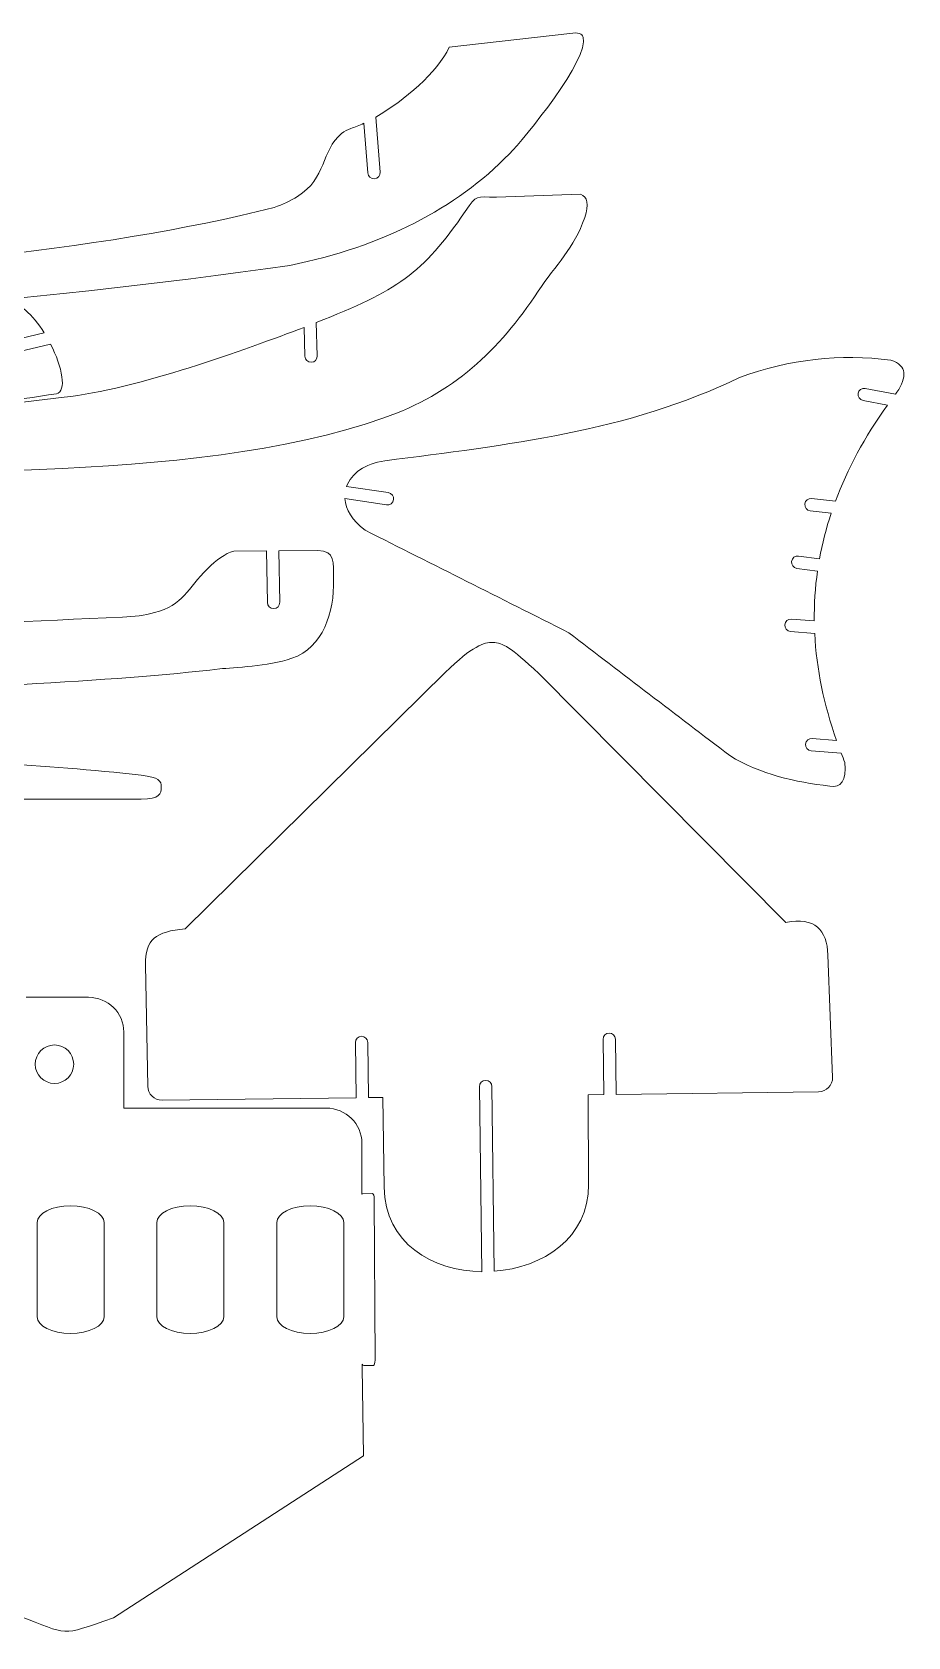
# Model space of a CAD drawing. Header units: inches. Extents: x -12.3 to 12.3, y -25.8 to -13.2.
# Drawn here: x 7 to 12.3, y -25.4 to -15.69 of the extents above; entities that cross this region are included whole.
import ezdxf

# ---------------------------------------------------------------- set-up
doc = ezdxf.new("R2010")
doc.units = ezdxf.units.IN
doc.header["$MEASUREMENT"] = 0
doc.layers.add('Layer 1', color=7, linetype='Continuous')

msp = doc.modelspace()

# ---------------------------------------------------------------- linework, layer by layer
at = {"layer": 'Layer 1', "color": 252, "lineweight": 18}
for points in [[(9.5276, -15.7784), (9.5276, -15.7784), (10.2583, -15.6943), (10.2583, -15.6943)], [(10.3381, -15.7174), (10.3804, -15.846), (9.9807, -16.3331), (9.8921, -16.4238)], [(10.2583, -15.6943), (10.3124, -15.6865), (10.3307, -15.6949), (10.3381, -15.7174)], [(9.0827, -16.2007), (9.2577, -16.1007), (9.4554, -15.9301), (9.5276, -15.7784)], [(9.1095, -16.5336), (9.1095, -16.5336), (9.0827, -16.2007), (9.0827, -16.2007)], [(8.6094, -16.6817), (8.7871, -16.5722), (8.7494, -16.4049), (8.8765, -16.3007)], [(8.8765, -16.3007), (8.893, -16.2872), (8.9116, -16.277), (8.9324, -16.2702)], [(8.9324, -16.2702), (8.9568, -16.2621), (8.9831, -16.2514), (9.0106, -16.2384)], [(9.0106, -16.2384), (9.0106, -16.2384), (9.0349, -16.5396), (9.0349, -16.5396)], [(9.8921, -16.4238), (9.5665, -16.7567), (9.126, -16.9841), (8.5635, -17.0993)], [(9.0349, -16.5396), (9.0366, -16.5602), (9.0547, -16.5758), (9.0752, -16.5741)], [(9.0752, -16.5741), (9.0957, -16.5725), (9.1111, -16.5542), (9.1095, -16.5336)], [(9.0752, -16.5741), (9.0752, -16.5741), (9.0752, -16.5741), (9.0752, -16.5741)], [(8.4684, -16.7482), (8.5194, -16.7298), (8.5668, -16.708), (8.6094, -16.6817)], [(9.6247, -16.7723), (9.6961, -16.6673), (9.6855, -16.6862), (9.815, -16.686)], [(9.815, -16.686), (9.815, -16.686), (10.3235, -16.6688), (10.3235, -16.6688)], [(10.3235, -16.6688), (10.3651, -16.6818), (10.3741, -16.7316), (10.348, -16.8095)], [(-0.7046, -17.2745), (2.8063, -17.2538), (6.3471, -17.2873), (8.4684, -16.7482)], [(8.7228, -17.4458), (9.214, -17.2489), (9.3652, -17.1538), (9.6247, -16.7723)], [(10.348, -16.8095), (10.2851, -16.997), (10.1746, -17.0911), (10.0662, -17.256)], [(8.5635, -17.0993), (5.4032, -17.552), (1.4811, -17.6435), (-1.3663, -17.5673)], [(10.0662, -17.256), (9.829, -17.6164), (9.5485, -17.8773), (9.1309, -18.0229)], [(7.0763, -17.5075), (7.008, -17.3976), (6.9181, -17.3107), (6.8382, -17.33)], [(7.196, -17.897), (7.6314, -17.8527), (8.2974, -17.6063), (8.6489, -17.4744)], [(8.6489, -17.4744), (8.6489, -17.4744), (8.654, -17.6496), (8.654, -17.6496)], [(8.7288, -17.6471), (8.7288, -17.6471), (8.7228, -17.4458), (8.7228, -17.4458)], [(6.7453, -17.5852), (6.7453, -17.5852), (7.0763, -17.5075), (7.0763, -17.5075)], [(7.1144, -17.5754), (7.1144, -17.5754), (6.7624, -17.658), (6.7624, -17.658)], [(7.1491, -17.8761), (7.2146, -17.8629), (7.1846, -17.7145), (7.1144, -17.5754)], [(8.654, -17.6496), (8.6546, -17.6703), (8.6721, -17.6867), (8.6927, -17.686)], [(8.6927, -17.686), (8.7133, -17.6853), (8.7294, -17.6678), (8.7288, -17.6471)], [(12.2009, -17.6728), (11.8956, -17.6335), (11.5904, -17.6661), (11.2851, -17.7778)], [(12.2387, -17.8661), (12.2971, -17.7772), (12.3048, -17.7058), (12.2009, -17.6728)], [(8.6927, -17.686), (8.6927, -17.686), (8.6927, -17.686), (8.6927, -17.686)], [(11.2851, -17.7778), (10.6104, -18.1062), (9.8754, -18.187), (9.1385, -18.2819)], [(6.3636, -17.8509), (6.5918, -17.984), (6.9008, -17.9118), (7.1491, -17.8761)], [(12.033, -17.9174), (12.0127, -17.9136), (11.9991, -17.8939), (12.0029, -17.8737)], [(12.0029, -17.8737), (12.0067, -17.8535), (12.0265, -17.8401), (12.0468, -17.8439)], [(12.0029, -17.8737), (12.0029, -17.8737), (12.0029, -17.8737), (12.0029, -17.8737)], [(12.0468, -17.8439), (12.0468, -17.8439), (12.2296, -17.8781), (12.2296, -17.8781)], [(12.2296, -17.8781), (12.2326, -17.8741), (12.2356, -17.8701), (12.2387, -17.8661)], [(2.4132, -17.9694), (4.3741, -17.9728), (5.9744, -18.0614), (7.196, -17.897)], [(11.8657, -18.5268), (11.9382, -18.332), (12.0423, -18.1381), (12.1804, -17.945)], [(12.1804, -17.945), (12.1804, -17.945), (12.033, -17.9174), (12.033, -17.9174)], [(9.1309, -18.0229), (7.9441, -18.4368), (6.1605, -18.3274), (4.9184, -18.3652)], [(9.1385, -18.2819), (9.0159, -18.2988), (8.9344, -18.3604), (8.9066, -18.4373)], [(8.9066, -18.4373), (8.9066, -18.4373), (9.1591, -18.475), (9.1591, -18.475)], [(9.1481, -18.549), (9.1481, -18.549), (8.8965, -18.5115), (8.8965, -18.5115)], [(8.8965, -18.5115), (8.9013, -18.5757), (8.9401, -18.6437), (9.0188, -18.702)], [(9.1909, -18.5175), (9.1879, -18.5379), (9.1686, -18.552), (9.1481, -18.549)], [(9.1591, -18.475), (9.1796, -18.478), (9.1939, -18.4972), (9.1909, -18.5175)], [(9.1909, -18.5175), (9.1909, -18.5175), (9.1909, -18.5175), (9.1909, -18.5175)], [(11.7138, -18.585), (11.6932, -18.5827), (11.6782, -18.564), (11.6805, -18.5436)], [(11.6805, -18.5436), (11.6828, -18.5232), (11.7016, -18.5083), (11.7221, -18.5106)], [(11.6805, -18.5436), (11.6805, -18.5436), (11.6805, -18.5436), (11.6805, -18.5436)], [(11.7221, -18.5106), (11.7221, -18.5106), (11.8657, -18.5268), (11.8657, -18.5268)], [(11.8403, -18.5992), (11.8403, -18.5992), (11.7138, -18.585), (11.7138, -18.585)], [(11.7695, -18.8759), (11.7863, -18.7835), (11.8098, -18.6912), (11.8403, -18.5992)], [(9.0188, -18.702), (9.436, -18.9148), (9.8344, -19.1109), (10.2517, -19.3237)], [(8.2229, -18.8296), (8.1716, -18.8433), (8.1184, -18.881), (8.0636, -18.936)], [(8.4214, -18.8283), (8.4214, -18.8283), (8.2229, -18.8296), (8.2229, -18.8296)], [(8.4271, -19.1401), (8.4271, -19.1401), (8.4214, -18.8283), (8.4214, -18.8283)], [(8.7319, -18.8263), (8.7319, -18.8263), (8.4962, -18.8278), (8.4962, -18.8278)], [(8.4962, -18.8278), (8.4962, -18.8278), (8.5019, -19.1387), (8.5019, -19.1387)], [(8.8279, -19.0018), (8.8255, -18.8982), (8.8414, -18.8256), (8.7319, -18.8263)], [(8.0636, -18.936), (7.944, -19.056), (7.9181, -19.1559), (7.7436, -19.2015)], [(11.6331, -18.9334), (11.6126, -18.9307), (11.598, -18.9118), (11.6007, -18.8914)], [(11.6007, -18.8914), (11.6033, -18.871), (11.6224, -18.8565), (11.6429, -18.8592)], [(11.6007, -18.8914), (11.6007, -18.8914), (11.6007, -18.8914), (11.6007, -18.8914)], [(11.7576, -18.9497), (11.7576, -18.9497), (11.6331, -18.9334), (11.6331, -18.9334)], [(11.6429, -18.8592), (11.6429, -18.8592), (11.7695, -18.8759), (11.7695, -18.8759)], [(8.5757, -19.4781), (8.763, -19.4152), (8.8326, -19.198), (8.8279, -19.0018)], [(11.7382, -19.2521), (11.7369, -19.1511), (11.7433, -19.0503), (11.7576, -18.9497)], [(8.4652, -19.1771), (8.4446, -19.1774), (8.4275, -19.1608), (8.4271, -19.1401)], [(8.5019, -19.1387), (8.5022, -19.1594), (8.4857, -19.1767), (8.4652, -19.1771)], [(7.5495, -19.2285), (6.4982, -19.278), (5.4504, -19.309), (4.4387, -19.3636)], [(7.7436, -19.2015), (7.6834, -19.2173), (7.6185, -19.226), (7.5495, -19.2285)], [(8.4652, -19.1771), (8.4652, -19.1771), (8.4652, -19.1771), (8.4652, -19.1771)], [(11.559, -19.2747), (11.5607, -19.2542), (11.579, -19.2389), (11.5996, -19.2406)], [(10.2517, -19.3237), (10.5766, -19.5716), (10.9014, -19.8194), (11.2263, -20.0673)], [(11.5934, -19.3151), (11.5727, -19.3134), (11.5573, -19.2952), (11.559, -19.2747)], [(11.559, -19.2747), (11.559, -19.2747), (11.559, -19.2747), (11.559, -19.2747)], [(11.7405, -19.3274), (11.7405, -19.3274), (11.5934, -19.3151), (11.5934, -19.3151)], [(11.5996, -19.2406), (11.5996, -19.2406), (11.7382, -19.2521), (11.7382, -19.2521)], [(11.8726, -19.9754), (11.7962, -19.7586), (11.7512, -19.5425), (11.7405, -19.3274)], [(9.5036, -19.5646), (9.6685, -19.4018), (9.7397, -19.3812), (9.7917, -19.3823)], [(9.7917, -19.3823), (9.8555, -19.3837), (9.8937, -19.4084), (10.0708, -19.5698)], [(8.1384, -19.5426), (8.2255, -19.5324), (8.4279, -19.5278), (8.5757, -19.4781)], [(6.9439, -19.6364), (7.4107, -19.6105), (7.8186, -19.58), (8.1384, -19.5426)], [(7.9297, -21.1165), (7.9297, -21.1165), (9.5036, -19.5646), (9.5036, -19.5646)], [(10.0708, -19.5698), (10.0708, -19.5698), (11.5651, -21.078), (11.5651, -21.078)], [(11.7194, -20.0377), (11.6988, -20.0359), (11.6833, -20.0178), (11.685, -19.9973)], [(11.685, -19.9973), (11.6867, -19.9768), (11.7051, -19.9614), (11.7256, -19.9631)], [(11.685, -19.9973), (11.685, -19.9973), (11.685, -19.9973), (11.685, -19.9973)], [(11.7256, -19.9631), (11.7256, -19.9631), (11.8726, -19.9754), (11.8726, -19.9754)], [(11.2263, -20.0673), (11.4146, -20.1821), (11.6204, -20.2269), (11.8312, -20.2521)], [(11.9012, -20.0528), (11.9012, -20.0528), (11.7194, -20.0377), (11.7194, -20.0377)], [(11.8312, -20.2521), (11.9012, -20.2661), (11.932, -20.2185), (11.9236, -20.1093)], [(11.9236, -20.1093), (11.9159, -20.0904), (11.9084, -20.0716), (11.9012, -20.0528)], [(7.6632, -20.1866), (7.3675, -20.1523), (7.0718, -20.1286), (6.7761, -20.1153)], [(7.7847, -20.2587), (7.7847, -20.219), (7.7703, -20.199), (7.6632, -20.1866)], [(7.6632, -20.3309), (7.775, -20.3309), (7.7847, -20.2984), (7.7847, -20.2587)], [(7.7847, -20.2587), (7.7847, -20.2587), (7.7847, -20.2587), (7.7847, -20.2587)], [(4.7598, -20.3309), (4.7598, -20.3309), (7.6632, -20.3309), (7.6632, -20.3309)], [(11.5651, -21.078), (11.7424, -21.0428), (11.8149, -21.1226), (11.8207, -21.2739)], [(7.6888, -21.3355), (7.6858, -21.1795), (7.7509, -21.1324), (7.9297, -21.1165)], [(11.8207, -21.2739), (11.8207, -21.2739), (11.8487, -22.0156), (11.8487, -22.0156)], [(7.7026, -22.0688), (7.7026, -22.0688), (7.6888, -21.3355), (7.6888, -21.3355)], [(7.5577, -21.7408), (7.5577, -21.7408), (7.5577, -22.2018), (7.5577, -22.2018)], [(10.4964, -21.7472), (10.4759, -21.7475), (10.4592, -21.7647), (10.4595, -21.7853)], [(10.5343, -21.7844), (10.534, -21.7637), (10.517, -21.7469), (10.4964, -21.7472)], [(10.4964, -21.7472), (10.4964, -21.7472), (10.4964, -21.7472), (10.4964, -21.7472)], [(8.9966, -21.7664), (8.976, -21.7667), (8.9594, -21.7839), (8.9596, -21.8046)], [(8.9596, -21.8046), (8.9596, -21.8046), (8.9639, -22.1387), (8.9639, -22.1387)], [(9.0344, -21.8036), (9.0342, -21.7829), (9.0171, -21.7662), (8.9966, -21.7664)], [(8.9966, -21.7664), (8.9966, -21.7664), (8.9966, -21.7664), (8.9966, -21.7664)], [(9.0387, -22.1378), (9.0387, -22.1378), (9.0344, -21.8036), (9.0344, -21.8036)], [(10.4595, -21.7853), (10.4595, -21.7853), (10.4638, -22.1195), (10.4638, -22.1195)], [(10.5386, -22.1185), (10.5386, -22.1185), (10.5343, -21.7844), (10.5343, -21.7844)], [(9.7481, -22.0341), (9.7275, -22.0343), (9.7109, -22.0516), (9.7112, -22.0722)], [(9.786, -22.0713), (9.7857, -22.0505), (9.7687, -22.0338), (9.7481, -22.0341)], [(9.7481, -22.0341), (9.7481, -22.0341), (9.7481, -22.0341), (9.7481, -22.0341)], [(11.8487, -22.0156), (11.8505, -22.0629), (11.811, -22.1022), (11.7636, -22.1028)], [(7.7899, -22.1538), (7.7425, -22.1544), (7.7035, -22.1159), (7.7026, -22.0688)], [(8.9639, -22.1387), (8.9639, -22.1387), (7.7899, -22.1538), (7.7899, -22.1538)], [(9.1262, -22.1367), (9.1262, -22.1367), (9.0387, -22.1378), (9.0387, -22.1378)], [(9.1332, -22.6801), (9.1332, -22.6801), (9.1262, -22.1367), (9.1262, -22.1367)], [(9.7112, -22.0722), (9.7112, -22.0722), (9.7255, -23.1922), (9.7255, -23.1922)], [(9.8003, -23.1898), (9.8003, -23.1898), (9.786, -22.0713), (9.786, -22.0713)], [(10.4638, -22.1195), (10.4638, -22.1195), (10.3686, -22.1207), (10.3686, -22.1207)], [(10.3686, -22.1207), (10.3686, -22.1207), (10.3716, -22.6643), (10.3716, -22.6643)], [(11.7636, -22.1028), (11.7636, -22.1028), (10.5386, -22.1185), (10.5386, -22.1185)], [(7.5577, -22.2018), (7.5577, -22.2018), (8.7836, -22.2018), (8.7836, -22.2018)], [(8.7836, -22.2018), (8.9021, -22.2018), (8.999, -22.2975), (8.999, -22.4135)], [(8.999, -22.4135), (8.999, -22.4135), (8.999, -22.7228), (8.999, -22.7228)], [(8.999, -22.7228), (9.001, -22.721), (9.0029, -22.72), (9.0043, -22.72)], [(9.0043, -22.72), (9.0043, -22.72), (9.0634, -22.7197), (9.0634, -22.7197)], [(9.0634, -22.7197), (9.0688, -22.7197), (9.0733, -22.7336), (9.0734, -22.7507)], [(9.7255, -23.1922), (9.4274, -23.1877), (9.1375, -23.0212), (9.1332, -22.6801)], [(10.3716, -22.6643), (10.3734, -22.9884), (10.0941, -23.1676), (9.8003, -23.1898)], [(7.0326, -22.895), (7.0326, -22.8389), (7.1238, -22.793), (7.2354, -22.793)], [(7.2354, -22.793), (7.3469, -22.793), (7.4382, -22.839), (7.4382, -22.895)], [(7.7567, -22.895), (7.7567, -22.8389), (7.848, -22.793), (7.9595, -22.793)], [(7.9595, -22.793), (8.071, -22.793), (8.1623, -22.839), (8.1623, -22.895)], [(8.4833, -22.895), (8.4833, -22.8389), (8.5746, -22.793), (8.6862, -22.793)], [(8.6862, -22.793), (8.7977, -22.793), (8.889, -22.839), (8.889, -22.895)], [(9.0734, -22.7507), (9.0734, -22.7507), (9.0788, -23.7284), (9.0788, -23.7284)], [(7.0326, -23.4647), (7.0326, -23.4647), (7.0326, -22.895), (7.0326, -22.895)], [(7.4382, -22.895), (7.4382, -22.895), (7.4382, -23.4647), (7.4382, -23.4647)], [(7.7567, -23.4647), (7.7567, -23.4647), (7.7567, -22.895), (7.7567, -22.895)], [(8.1623, -22.895), (8.1623, -22.895), (8.1623, -23.4647), (8.1623, -23.4647)], [(8.4833, -23.4647), (8.4833, -23.4647), (8.4833, -22.895), (8.4833, -22.895)], [(8.889, -22.895), (8.889, -22.895), (8.889, -23.4647), (8.889, -23.4647)], [(7.2354, -23.5667), (7.1238, -23.5667), (7.0326, -23.5208), (7.0326, -23.4647)], [(7.4382, -23.4647), (7.4382, -23.5207), (7.3469, -23.5667), (7.2354, -23.5667)], [(7.9595, -23.5667), (7.848, -23.5667), (7.7567, -23.5208), (7.7567, -23.4647)], [(8.1623, -23.4647), (8.1623, -23.5207), (8.071, -23.5667), (7.9595, -23.5667)], [(8.6862, -23.5667), (8.5746, -23.5667), (8.4833, -23.5208), (8.4833, -23.4647)], [(8.889, -23.4647), (8.889, -23.5207), (8.7977, -23.5667), (8.6862, -23.5667)], [(7.2354, -23.5667), (7.2354, -23.5667), (7.2354, -23.5667), (7.2354, -23.5667)], [(7.9595, -23.5667), (7.9595, -23.5667), (7.9595, -23.5667), (7.9595, -23.5667)], [(8.6862, -23.5667), (8.6862, -23.5667), (8.6862, -23.5667), (8.6862, -23.5667)], [(9.0101, -23.7598), (9.0075, -23.7599), (9.0034, -23.7568), (8.9998, -23.7517)], [(8.9998, -23.7517), (8.9998, -23.7517), (8.9999, -23.7722), (8.9999, -23.7722)], [(8.9999, -23.7722), (8.9999, -23.7722), (9.0088, -24.3062), (9.0088, -24.3062)], [(9.0692, -23.7595), (9.0692, -23.7595), (9.0101, -23.7598), (9.0101, -23.7598)], [(9.0788, -23.7284), (9.0789, -23.7455), (9.0746, -23.7595), (9.0692, -23.7595)], [(9.0088, -24.3062), (9.0088, -24.3062), (7.4947, -25.2879), (7.4947, -25.2879)], [(7.4947, -25.2879), (7.1604, -25.4035), (7.2358, -25.3932), (6.9192, -25.2754)]]:
    msp.add_open_spline(points, degree=3, dxfattribs=at)
for points, knots in [([(6.9662, -21.5307), (7.109, -21.5307), (7.2006, -21.5307), (7.3435, -21.5307), (7.3435, -21.5307), (7.4613, -21.5307), (7.5577, -21.6256), (7.5577, -21.7408)], [0, 0, 0, 0, 0.03030303, 0.03030303, 0.03030303, 0.03030303, 0.06060606, 0.06060606, 0.06060606, 0.06060606]), ([(7.1379, -21.8194), (7.2022, -21.8194), (7.2543, -21.8716), (7.2543, -21.9359), (7.2543, -21.9359), (7.2543, -22.0002), (7.2022, -22.0524), (7.1379, -22.0524), (7.1379, -22.0524), (7.0736, -22.0524), (7.0214, -22.0002), (7.0214, -21.9359), (7.0214, -21.9359), (7.0214, -21.8716), (7.0736, -21.8194), (7.1379, -21.8194)], [0, 0, 0, 0, 0.25, 0.25, 0.25, 0.25, 0.5, 0.5, 0.5, 0.5, 0.75, 0.75, 0.75, 0.75, 1, 1, 1, 1])]:
    msp.add_open_spline(points, degree=3, knots=knots, dxfattribs=at)

doc.saveas('drawing.dxf')
